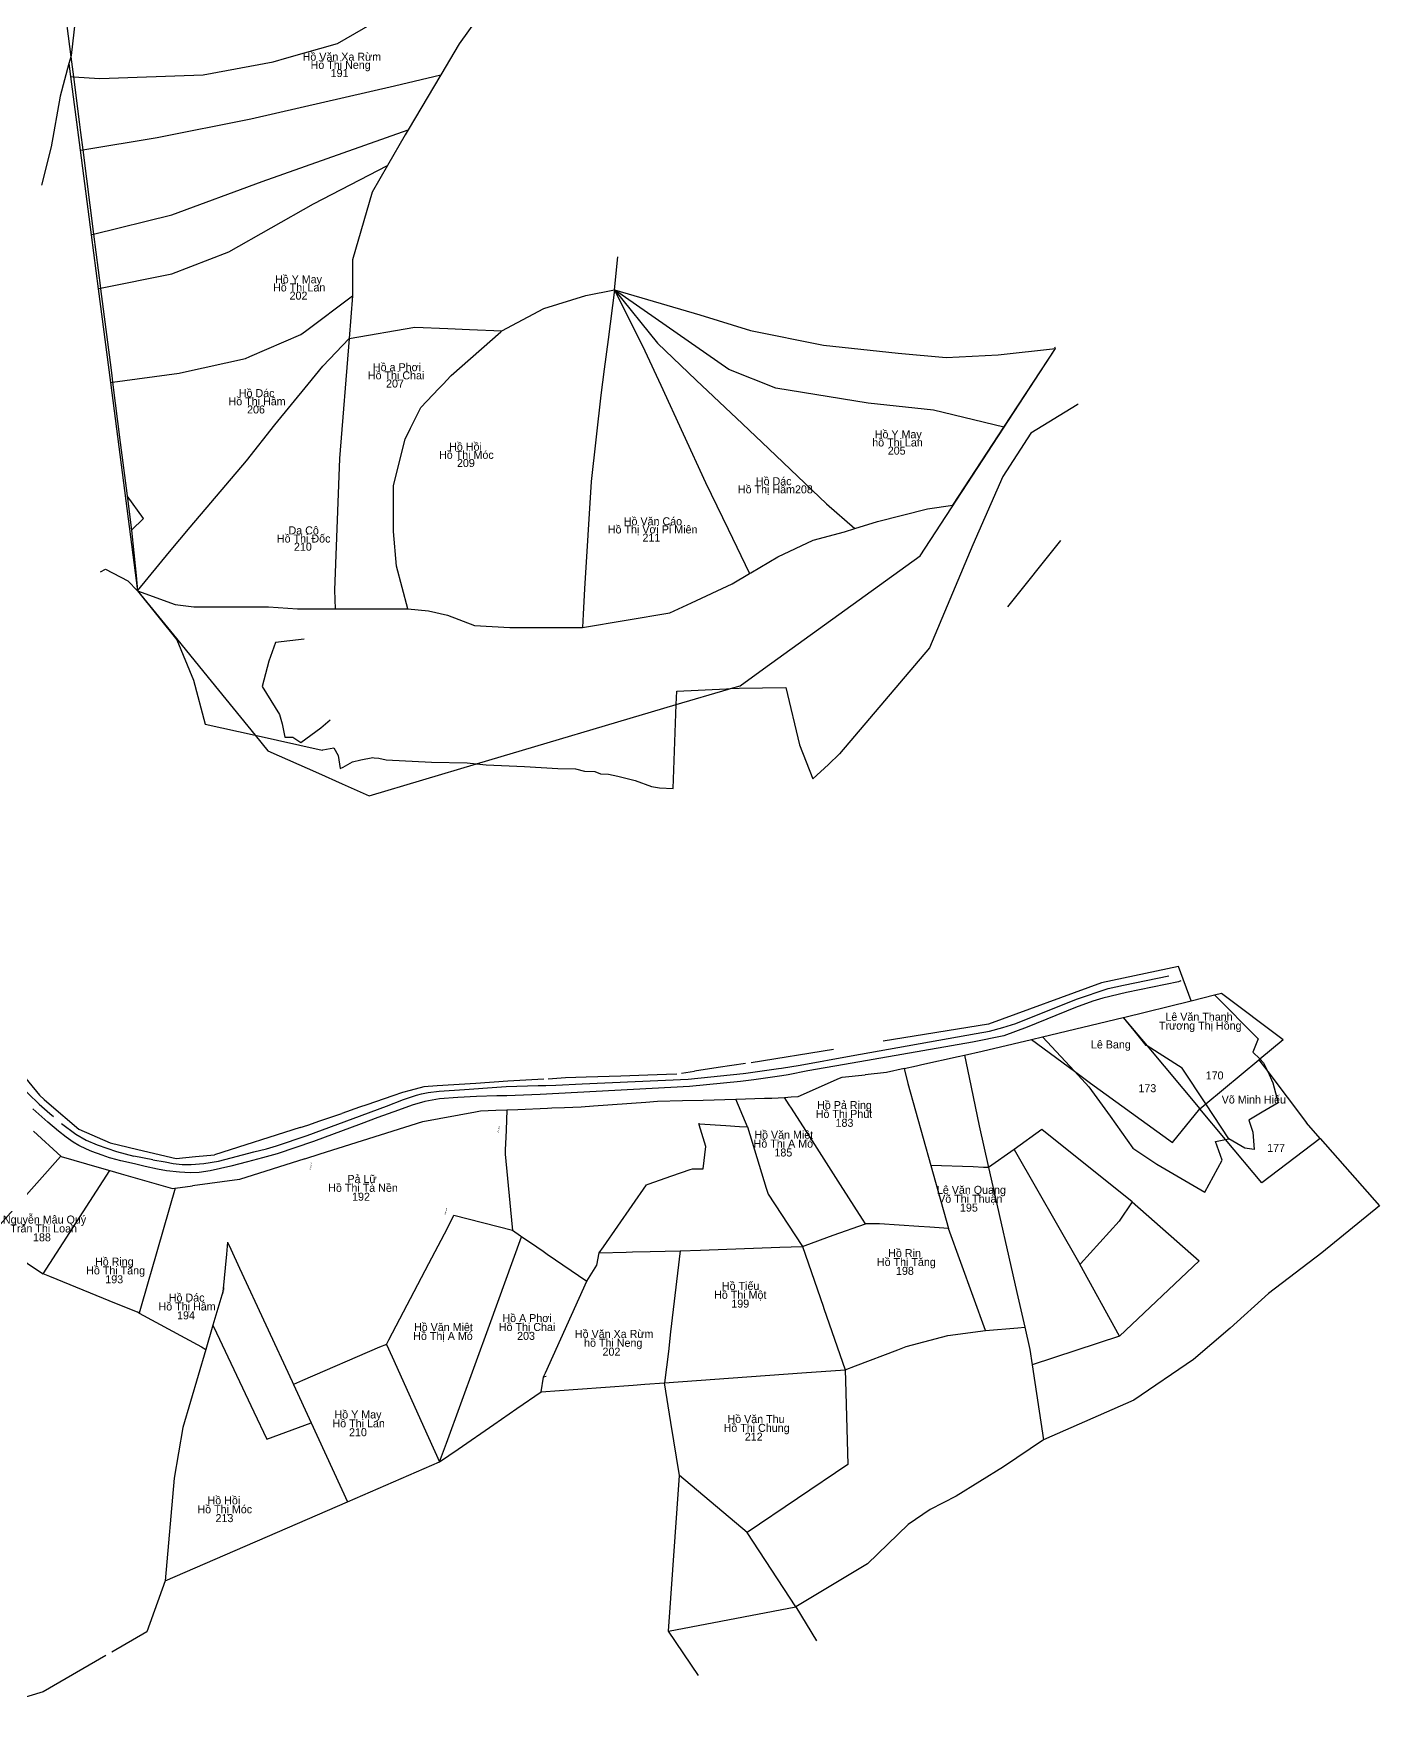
# Model space of a CAD drawing. Extents: x 552636 to 554405, y 1839956 to 1841947.
# Drawn here: x 553395 to 554405, y 1839972 to 1841232 of the extents above; entities that cross this region are included whole.
import ezdxf

# ---------------------------------------------------------------- set-up
doc = ezdxf.new("R2010")
doc.units = 0
for name, color, linetype in [('Level 1', 7, 'Continuous'), ('Level 10', 7, 'Continuous'), ('Level 12', 7, 'Continuous'), ('Level 15', 7, 'Continuous'), ('Level 22', 7, 'Continuous'), ('Level 3', 7, 'Continuous'), ('Level 31', 7, 'Continuous'), ('Level 32', 7, 'Continuous'), ('Level 53', 7, 'Continuous')]:
    doc.layers.add(name, color=color, linetype=linetype)

msp = doc.modelspace()

# ---------------------------------------------------------------- linework, layer by layer
at = {"layer": 'Level 1'}
for p, q in [((554220.95, 1840484.18), (554213.04, 1840493.95)), ((554152.2, 1840479.35), (554176.1, 1840453.7)), ((554230.68, 1840472.57), (554230, 1840473)), ((554292, 1840403), (554274.73, 1840429.15)), ((554289.43, 1840402.49), (554292, 1840403)), ((553777.95, 1840224.49), (553780, 1840225))]:
    msp.add_line(p, q, dxfattribs=at)
for points in [[(553598.53, 1840777.53), (553577, 1840775), (553572, 1840761), (553567, 1840742), (553580, 1840721), (553582, 1840714), (553584, 1840704), (553590, 1840704), (553596, 1840700), (553611, 1840711), (553617.92, 1840717.17)], [(554281.23, 1840510.77), (554314, 1840478), (554310, 1840468), (554315.14, 1840462.86)], [(554274.73, 1840429.15), (554257, 1840456), (554230.68, 1840472.57)], [(554315.14, 1840462.86), (554318, 1840460), (554321.11, 1840453.33)], [(554176.1, 1840453.7), (554187, 1840442), (554203, 1840420), (554220, 1840396), (554238, 1840384), (554274, 1840363), (554287, 1840387), (554282, 1840401), (554289.43, 1840402.49)], [(554321.11, 1840453.33), (554325, 1840445), (554329, 1840430), (554317, 1840423), (554307, 1840417), (554310, 1840408), (554311, 1840395), (554304, 1840396), (554292, 1840403)]]:
    msp.add_lwpolyline(points, dxfattribs=at)
at = {"layer": 'Level 10'}
for p, q in [((553415.86, 1841272.78), (553423.37, 1841214.31)), ((553423.37, 1841214.31), (553425.3, 1841199.26)), ((553425.3, 1841199.26), (553429.65, 1841165.39)), ((553429.65, 1841165.39), (553430.67, 1841157.45)), ((553430.67, 1841157.45), (553432.34, 1841144.47)), ((553432.34, 1841144.47), (553440.46, 1841081.19)), ((553440.46, 1841081.19), (553445.66, 1841040.68)), ((553445.66, 1841040.68), (553445.72, 1841040.2)), ((553445.72, 1841040.2), (553452.8, 1840985)), ((553452.8, 1840985), (553454.06, 1840975.21)), ((553454.06, 1840975.21), (553454.69, 1840970.3)), ((553454.69, 1840970.3), (553460.5, 1840925.01)), ((553460.5, 1840925.01), (553465.64, 1840884.99)), ((553465.64, 1840884.99), (553468.93, 1840859.35)), ((553468.93, 1840859.35), (553472.3, 1840825.28)), ((553943, 1840755.39), (554060.34, 1840840.06)), ((553472.3, 1840825.28), (553473.43, 1840813.86)), ((553473.43, 1840813.86), (553502.66, 1840777.95)), ((553502.66, 1840777.95), (553523.1, 1840752.86)), ((553523.1, 1840752.86), (553561.61, 1840705.54)), ((553877.48, 1840728.48), (553916.62, 1840740.08)), ((553915.15, 1840740.4), (553918.19, 1840740.54)), ((553916.62, 1840740.08), (553918.19, 1840740.54)), ((553727.69, 1840684.09), (553877.48, 1840728.48)), ((553609.18, 1840676.98), (553626.96, 1840669.1)), ((554263.68, 1840506.44), (554281.23, 1840510.77)), ((554281.23, 1840510.77), (554286.58, 1840512.09)), ((554213.04, 1840493.95), (554263.68, 1840506.44)), ((554152.2, 1840479.35), (554212.81, 1840493.89)), ((554212.81, 1840493.89), (554213.04, 1840493.95)), ((554106.89, 1840468.73), (554144.07, 1840477.44)), ((554144.07, 1840477.44), (554152.2, 1840479.35)), ((553933.74, 1840460.04), (553995.35, 1840470.04)), ((554057.64, 1840457.63), (554061.75, 1840458.55)), ((554061.75, 1840458.55), (554088.91, 1840464.68)), ((554088.91, 1840464.68), (554093.58, 1840465.73)), ((554093.58, 1840465.73), (554106.89, 1840468.73)), ((553881.34, 1840452.22), (553891.3, 1840453.7)), ((554048.48, 1840455.56), (554057.64, 1840457.63)), ((553897.67, 1840432), (553922.25, 1840432.68)), ((553922.25, 1840432.68), (553943.69, 1840433.27)), ((553958.75, 1840433.99), (553963.56, 1840434.28)), ((553742.18, 1840424.34), (553750.53, 1840424.68)), ((553750.53, 1840424.68), (553758.59, 1840425.01)), ((553758.59, 1840425.01), (553780.94, 1840425.92)), ((553780.94, 1840425.92), (553784.06, 1840426.05)), ((553784.06, 1840426.05), (553793.57, 1840426.44)), ((553815.54, 1840427.62), (553854.67, 1840430.42)), ((553854.67, 1840430.42), (553863.44, 1840431.05)), ((553863.44, 1840431.05), (553882.1, 1840431.57)), ((553882.1, 1840431.57), (553897.67, 1840432)), ((553595.47, 1840411.33), (553531.1, 1840390.9)), ((554360.51, 1840403.2), (554350.25, 1840414.86)), ((553599.01, 1840388.02), (553610.36, 1840391.59)), ((553444.54, 1840381.47), (553452.55, 1840379.17)), ((553452.55, 1840379.17), (553461.15, 1840376.7)), ((553501.77, 1840365.89), (553514.67, 1840367.63)), ((553760.75, 1840330.25), (553761.52, 1840329.72)), ((553967.11, 1840052.09), (553982.65, 1840026.49))]:
    msp.add_line(p, q, dxfattribs=at)
for points in [[(553445.64, 1840828.13), (553449.46, 1840829.94), (553466.08, 1840821.26), (553473.43, 1840813.86)], [(553473.43, 1840813.86), (553502.94, 1840777.15), (553515.51, 1840746.7), (553524.03, 1840713.84), (553561.61, 1840705.54)], [(553918.19, 1840740.54), (553925.38, 1840742.68), (553943, 1840755.39)], [(553877.48, 1840728.48), (553877.84, 1840738.57), (553915.15, 1840740.4)], [(553918.19, 1840740.54), (553924.63, 1840740.86), (553959.59, 1840741.29), (553969.83, 1840698.36), (553979.98, 1840672.94)], [(553727.69, 1840684.09), (553735.02, 1840683.3), (553763.79, 1840682.2), (553788.62, 1840680.66), (553801.94, 1840680.21), (553808.77, 1840678.67), (553816.37, 1840678.22), (553820.75, 1840676.47), (553826.76, 1840676.25), (553833.74, 1840674.9), (553846.6, 1840671.58), (553858.93, 1840667.17), (553864.93, 1840666.16), (553875.27, 1840665.56), (553877.48, 1840728.48)], [(553561.61, 1840705.54), (553611.87, 1840694.44), (553612.37, 1840694.53)], [(553561.61, 1840705.54), (553571.12, 1840693.86), (553609.18, 1840676.98)], [(553612.37, 1840694.53), (553620.62, 1840695.98), (553623.88, 1840690.35), (553625.42, 1840680.6), (553627.68, 1840681.57), (553634.7, 1840685.49), (553640.89, 1840687.19), (553649.8, 1840688.83), (553650.95, 1840688.7)], [(553650.95, 1840688.7), (553654.44, 1840688.32), (553659.88, 1840687.03), (553693.84, 1840685.28), (553720.7, 1840684.84), (553727.69, 1840684.09)], [(553626.96, 1840669.1), (553647.05, 1840660.19), (553727.69, 1840684.09)], [(554263.68, 1840506.44), (554254.11, 1840532), (554196.47, 1840519.94), (554111.58, 1840488.91), (554032.61, 1840476.09)], [(553371.32, 1840470.47), (553399.85, 1840435.54), (553403.37, 1840432.51), (553407.17, 1840429.24), (553429.4, 1840410.1), (553452.92, 1840399.95), (553466.46, 1840396.73), (553473.75, 1840395), (553502.49, 1840388.16), (553516.8, 1840389.53), (553531.1, 1840390.9)], [(553929.33, 1840459.38), (553908.82, 1840456.32), (553891.3, 1840453.7)], [(553778.14, 1840447.76), (553751.1, 1840446.02), (553727.28, 1840444.49), (553698.21, 1840442.62), (553688.21, 1840441.98), (553677.93, 1840439.19), (553672.09, 1840437.6), (553664.94, 1840435.15), (553645.31, 1840428.42)], [(553781.36, 1840447.96), (553794.53, 1840448.81), (553809.83, 1840449.34), (553835.91, 1840450.24), (553856.29, 1840450.95), (553870.26, 1840451.43), (553877.82, 1840451.69)], [(553963.56, 1840434.28), (553969.03, 1840434.61), (553999.98, 1840448.29)], [(553999.98, 1840448.29), (554002.06, 1840449.21), (554019.19, 1840450.95)], [(554048.48, 1840455.56), (554035.3, 1840452.59), (554019.19, 1840450.95)], [(553943.69, 1840433.27), (553949.18, 1840433.42), (553958.75, 1840433.99)], [(553595.47, 1840411.33), (553601.08, 1840413.25), (553610.28, 1840416.41), (553626.56, 1840421.99)], [(553610.36, 1840391.59), (553687.45, 1840415.86), (553726.81, 1840423.16)], [(553645.31, 1840428.42), (553639.86, 1840426.55), (553626.56, 1840421.99)], [(553726.81, 1840423.16), (553730.62, 1840423.87), (553742.18, 1840424.34)], [(553793.57, 1840426.44), (553806.16, 1840426.95), (553815.54, 1840427.62)], [(553395.28, 1840408.77), (553416.13, 1840389.63), (553444.54, 1840381.47)], [(554360.51, 1840403.2), (554404.9, 1840352.75), (554361.63, 1840317.41), (554321.68, 1840286.99), (554292.9, 1840260.84), (554265.51, 1840237.4), (554220.63, 1840206.9), (554152.87, 1840177.23)], [(553599.01, 1840388.02), (553549.81, 1840372.38), (553514.67, 1840367.63)], [(553461.15, 1840376.7), (553499.75, 1840365.62), (553501.77, 1840365.89)], [(554152.87, 1840177.23), (554123.04, 1840156.95), (554087.36, 1840134.96), (554067.82, 1840124.98), (554051.56, 1840113.68), (554020.82, 1840084.26), (553967.11, 1840052.09)]]:
    msp.add_lwpolyline(points, dxfattribs=at)
at = {"layer": 'Level 12'}
for p, q in [((553421.99, 1841209.11), (553423.25, 1841199.39)), ((553423.25, 1841199.39), (553425.3, 1841199.26)), ((553430.44, 1841144.15), (553432.34, 1841144.47)), ((553438.69, 1841080.75), (553440.46, 1841081.19)), ((553831.21, 1841039.49), (553833.69, 1841064.31)), ((553443.95, 1841040.33), (553445.66, 1841040.68)), ((553706.09, 1841010.47), (553722.49, 1841009.79)), ((553722.49, 1841009.79), (553746.61, 1841008.78)), ((553745.81, 1841008.07), (553746.61, 1841008.78)), ((553702.79, 1840968.98), (553708.19, 1840974.65)), ((553699.41, 1840965.44), (553702.79, 1840968.98)), ((553932.37, 1840826.74), (553933.45, 1840827.38)), ((554220.95, 1840484.18), (554230.68, 1840472.57)), ((554093.58, 1840465.73), (554097.13, 1840448.81)), ((553761.46, 1840329.54), (553761.52, 1840329.72)), ((553839.98, 1840317.96), (553844.62, 1840318.08)), ((553401.48, 1840302.4), (553402.68, 1840301.6)), ((553474.73, 1840272.26), (553473.39, 1840272.81)), ((553987.68, 1840277.43), (553988.29, 1840275.66)), ((554133.8, 1840261.24), (554138.84, 1840261.64)), ((553521.32, 1840246.86), (553524.67, 1840245.03)), ((554144.35, 1840233.35), (554152.87, 1840177.23)), ((553589.31, 1840220.91), (553590.3, 1840218.78)), ((553967.11, 1840052.09), (553930.77, 1840107.84)), ((553871.75, 1840033.63), (553967.11, 1840052.09)), ((553894.15, 1840000.38), (553871.75, 1840033.63))]:
    msp.add_line(p, q, dxfattribs=at)
msp.add_lwpolyline([(553676.32, 1841159.48), (553674.1, 1841155.74), (553661.02, 1841132.83)], dxfattribs=at)
at = {"layer": 'Level 22'}
msp.add_line((553484.88, 1840387.17), (553470.67, 1840389.96), dxfattribs=at)
for points in [[(554132.29, 1840489.45), (554177.7, 1840507.51), (554201.48, 1840515.59), (554212.88, 1840518.16), (554247.07, 1840525.23)], [(554255.87, 1840521.25), (554254.27, 1840520.67), (554215.08, 1840512.69), (554197.56, 1840508.47), (554189.84, 1840506.05), (554176.99, 1840501.45)], [(554176.99, 1840501.45), (554140.69, 1840486.54), (554123.08, 1840480.07), (554099.74, 1840475.43), (554009.46, 1840459.71), (553976.3, 1840453.87), (553961.41, 1840450.96), (553956.79, 1840450.18)], [(553954.09, 1840455.51), (553956.41, 1840455.94), (553970.37, 1840458.24), (554008.77, 1840465.24), (554102.33, 1840481.78), (554112.39, 1840483.72), (554122.34, 1840486.39), (554132.29, 1840489.45)], [(553363.87, 1840474.95), (553367.43, 1840468.47), (553368.6, 1840466.36), (553373.78, 1840458.07), (553374.3, 1840457.28), (553378.95, 1840450.52), (553385.3, 1840443.13), (553391.36, 1840436.91), (553399.6, 1840428.91), (553407.57, 1840421.89), (553410.32, 1840419.54)], [(553484.88, 1840387.17), (553494.26, 1840385.56), (553500.16, 1840384.51), (553506.86, 1840383.75), (553513.72, 1840383.7), (553523.24, 1840384.47), (553534.22, 1840386.26), (553543.77, 1840388.57), (553560.66, 1840393.03), (553570.14, 1840395.38), (553577.68, 1840397.66), (553600.71, 1840405.35), (553635.07, 1840418.14), (553660.12, 1840427.48), (553672.87, 1840432.3), (553682.62, 1840435.72), (553686.36, 1840436.71), (553691.49, 1840437.63), (553699.59, 1840438.67), (553718.74, 1840439.82), (553742.91, 1840441.57), (553749.81, 1840442.14), (553773.97, 1840443.01), (553779.73, 1840442.93), (553787.12, 1840443.16), (553807.02, 1840444.07), (553886.42, 1840447.71)], [(553886.42, 1840447.71), (553927.8, 1840451.94), (553929.56, 1840452.17), (553954.09, 1840455.51)], [(553956.79, 1840450.18), (553935.72, 1840447.03), (553925.57, 1840445.85), (553887.51, 1840442.1)], [(553887.51, 1840442.1), (553775.32, 1840436.02), (553750.43, 1840435.25), (553742.9, 1840435.11), (553727.67, 1840434.54), (553713.62, 1840433.87), (553699.85, 1840432.92), (553694.44, 1840431.94), (553688.97, 1840430.86), (553679.33, 1840428.18), (553669.17, 1840424.51), (553653.58, 1840418.8), (553641.18, 1840414.14), (553605.49, 1840400.9), (553578.07, 1840391.6), (553567.2, 1840388.68), (553555.88, 1840385.54), (553543.41, 1840382.39), (553527.94, 1840378.88), (553519.7, 1840377.67), (553512.93, 1840377.43), (553504.91, 1840377.85), (553495.15, 1840378.98), (553488.45, 1840380.16), (553479.23, 1840382.16), (553471.2, 1840384.03), (553460.9, 1840386.47), (553453.46, 1840388.46), (553452.39, 1840388.71), (553446.81, 1840390.58), (553439.22, 1840393.42), (553435.09, 1840395.23), (553429.47, 1840397.86), (553425.19, 1840400.5), (553420.01, 1840404.03), (553414.06, 1840408.59), (553406.09, 1840415.28), (553399.29, 1840421.43), (553394.96, 1840425.42)], [(553416.41, 1840414.36), (553427.03, 1840406.36), (553434.92, 1840401.83), (553443.18, 1840398.48), (553457.74, 1840393.51), (553470.67, 1840389.96)]]:
    msp.add_lwpolyline(points, dxfattribs=at)
at = {"layer": 'Level 3'}
for p, q in [((554286.58, 1840512.09), (554332.68, 1840477.48)), ((554212.81, 1840493.89), (554220.95, 1840484.18)), ((554230, 1840473), (554220.95, 1840484.18)), ((554144.07, 1840477.44), (554176.1, 1840453.7)), ((554230.68, 1840472.57), (554270.23, 1840425.39)), ((554315.14, 1840462.86), (554332.68, 1840477.48)), ((554274.73, 1840429.15), (554314.38, 1840462.22)), ((554314.38, 1840462.22), (554315.14, 1840462.86)), ((554314.38, 1840462.22), (554321.11, 1840453.33)), ((554321.11, 1840453.33), (554350.25, 1840414.86)), ((553929.43, 1840415.45), (553922.25, 1840432.68)), ((553962.29, 1840428.48), (553958.75, 1840433.99)), ((553750.53, 1840424.68), (553749.85, 1840409.33)), ((554270.23, 1840425.39), (554274.73, 1840429.15)), ((554289.43, 1840402.49), (554270.23, 1840425.39)), ((553749.85, 1840409.33), (553749.39, 1840399.09)), ((553894.85, 1840414.27), (553914.74, 1840412.9)), ((553914.74, 1840412.9), (553925, 1840412.2)), ((553925, 1840412.2), (553930.95, 1840411.79)), ((553930.95, 1840411.79), (553929.43, 1840415.45)), ((553930.95, 1840411.79), (553945.05, 1840365.95)), ((553749.39, 1840399.09), (553749.2, 1840394.86)), ((554000.72, 1840368.39), (553981.41, 1840398.59)), ((554130.94, 1840394.99), (554111.79, 1840381.36)), ((554130.94, 1840394.99), (554180.25, 1840309.01)), ((553361.64, 1840329.02), (553415.69, 1840389.76)), ((553749.24, 1840391.45), (553754.44, 1840336.56)), ((554068.34, 1840383.02), (554081.61, 1840335.7)), ((554100.25, 1840381.8), (554068.34, 1840383.02)), ((553402.68, 1840301.6), (553452.55, 1840379.17)), ((553856.46, 1840368.85), (553874.21, 1840375.1)), ((553874.21, 1840375.1), (553887.99, 1840379.95)), ((554108.05, 1840381.5), (554100.25, 1840381.8)), ((554111.79, 1840381.36), (554108.05, 1840381.5)), ((554111.79, 1840381.36), (554113.75, 1840372.7)), ((554113.75, 1840372.7), (554132.97, 1840287.6)), ((553501.77, 1840365.89), (553483.74, 1840303.46)), ((554017.14, 1840342.71), (554000.72, 1840368.39)), ((553710.61, 1840345.61), (553754.64, 1840334.46)), ((553754.44, 1840336.56), (553754.64, 1840334.46)), ((553754.64, 1840334.46), (553760.75, 1840330.25)), ((553995.26, 1840330.57), (554019.37, 1840339.23)), ((554019.37, 1840339.23), (554017.14, 1840342.71)), ((554067.72, 1840336.66), (554059.45, 1840337.23)), ((554081.61, 1840335.7), (554067.72, 1840336.66)), ((554109.54, 1840259.3), (554081.61, 1840335.7)), ((553361.64, 1840329.02), (553401.48, 1840302.4)), ((553540.94, 1840325.53), (553543.46, 1840320.08)), ((553543.46, 1840320.08), (553550.01, 1840305.92)), ((553737.32, 1840263.23), (553761.46, 1840329.54)), ((553761.52, 1840329.72), (553772.81, 1840321.95)), ((553772.81, 1840321.95), (553777.71, 1840318.58)), ((553819.78, 1840317.45), (553822.96, 1840322.02)), ((553880.4, 1840318.98), (553895.64, 1840319.53)), ((553895.64, 1840319.53), (553955.06, 1840321.65)), ((553955.06, 1840321.65), (553972.12, 1840322.26)), ((553966.52, 1840330.81), (553972.12, 1840322.26)), ((553972.12, 1840322.26), (553974.19, 1840323)), ((553972.12, 1840322.26), (553987.68, 1840277.43)), ((553974.19, 1840323), (553995.26, 1840330.57)), ((553661.98, 1840252.31), (553691.98, 1840309.32)), ((553777.71, 1840318.58), (553780.72, 1840316.5)), ((553780.72, 1840316.5), (553810.36, 1840296.1)), ((553819.78, 1840317.45), (553839.98, 1840317.96)), ((553844.62, 1840318.08), (553857.9, 1840318.41)), ((553857.9, 1840318.41), (553880.4, 1840318.98)), ((553880.4, 1840318.98), (553873.27, 1840258.18)), ((554209.83, 1840254.88), (554180.25, 1840309.01)), ((553407.58, 1840299.6), (553402.68, 1840301.6)), ((553457.69, 1840279.2), (553407.58, 1840299.6)), ((553481.97, 1840297.34), (553474.73, 1840272.26)), ((553483.74, 1840303.46), (553481.97, 1840297.34)), ((553550.01, 1840305.92), (553589.31, 1840220.91)), ((553779.3, 1840227.46), (553810.36, 1840296.1)), ((554132.97, 1840287.6), (554138.84, 1840261.64)), ((553473.39, 1840272.81), (553457.69, 1840279.2)), ((553474.73, 1840272.26), (553521.32, 1840246.86)), ((553988.29, 1840275.66), (554004.23, 1840229.74)), ((553529.99, 1840263.15), (553532.64, 1840257.55)), ((553532.64, 1840257.55), (553560.75, 1840198.11)), ((553705.06, 1840174.59), (553737.32, 1840263.23)), ((553873.27, 1840258.18), (553871.56, 1840243.53)), ((554109.54, 1840259.3), (554133.8, 1840261.24)), ((553655.02, 1840246.58), (553597.15, 1840221.72)), ((553660.11, 1840248.77), (553655.02, 1840246.58)), ((553660.11, 1840248.77), (553661.98, 1840252.31)), ((553660.11, 1840248.77), (553664.34, 1840239.43)), ((554011.94, 1840232.68), (554043.59, 1840244.72)), ((554209.83, 1840254.88), (554144.35, 1840233.35)), ((553664.34, 1840239.43), (553691.73, 1840178.89)), ((553871.56, 1840243.53), (553868.79, 1840219.92)), ((554004.23, 1840229.74), (554011.94, 1840232.68)), ((553597.15, 1840221.72), (553590.3, 1840218.78)), ((553590.3, 1840218.78), (553603.63, 1840189.96)), ((553777.95, 1840224.49), (553779.3, 1840227.46)), ((553845.21, 1840218.21), (553853.85, 1840218.84)), ((553853.85, 1840218.84), (553868.79, 1840219.92)), ((553868.79, 1840219.92), (553906.34, 1840222.64)), ((553873.53, 1840190.13), (553868.79, 1840219.92)), ((553906.34, 1840222.64), (553971.77, 1840227.39)), ((553971.77, 1840227.39), (554004.23, 1840229.74)), ((554004.23, 1840229.74), (554004.45, 1840221.36)), ((553757.97, 1840200.68), (553776.1, 1840213.2)), ((553776.1, 1840213.2), (553803.79, 1840215.21)), ((553803.79, 1840215.21), (553845.21, 1840218.21)), ((553740.78, 1840188.81), (553757.97, 1840200.68)), ((553603.63, 1840189.96), (553631.01, 1840130.74)), ((553714.01, 1840170.33), (553740.78, 1840188.81)), ((553879.85, 1840150.42), (553873.53, 1840190.13)), ((553691.73, 1840178.89), (553699.99, 1840160.65)), ((553699.99, 1840160.65), (553705.06, 1840174.59)), ((553699.99, 1840160.65), (553714.01, 1840170.33)), ((553631.01, 1840130.74), (553699.99, 1840160.65)), ((553871.75, 1840033.63), (553879.85, 1840150.42)), ((553930.77, 1840107.84), (553879.85, 1840150.42)), ((553494.23, 1840071.44), (553631.01, 1840130.74))]:
    msp.add_line(p, q, dxfattribs=at)
for points in [[(554048.48, 1840455.56), (554051.11, 1840444.44), (554068.34, 1840383.02)], [(554097.13, 1840448.81), (554104.73, 1840412.61), (554111.79, 1840381.36)], [(554176.1, 1840453.7), (554188.2, 1840444.73), (554249.75, 1840400.27), (554270.23, 1840425.39)], [(553981.41, 1840398.59), (553964.03, 1840425.77), (553962.29, 1840428.48)], [(553887.99, 1840379.95), (553889.61, 1840380.52), (553897.69, 1840380.38), (553899.63, 1840397.12), (553894.69, 1840413.46)], [(553894.69, 1840413.46), (553894.44, 1840414.3), (553894.85, 1840414.27)], [(554219.53, 1840355.73), (554151.71, 1840409.78), (554130.94, 1840394.99)], [(553749.2, 1840394.86), (553749.11, 1840392.83), (553749.24, 1840391.45)], [(554360.51, 1840403.2), (554316.73, 1840369.91), (554289.43, 1840402.49)], [(553822.96, 1840322.02), (553855.16, 1840368.39), (553856.46, 1840368.85)], [(553945.05, 1840365.95), (553946.43, 1840361.46), (553966.52, 1840330.81)], [(553691.98, 1840309.32), (553705.93, 1840335.83), (553710.61, 1840345.61)], [(554219.53, 1840355.73), (554209.61, 1840341.12), (554180.7, 1840309.21), (554180.25, 1840309.01)], [(554219.53, 1840355.73), (554269.81, 1840311.51), (554209.83, 1840254.88)], [(554059.45, 1840337.23), (554030.04, 1840339.26), (554019.37, 1840339.23)], [(553810.36, 1840296.1), (553817.82, 1840308.2), (553819.78, 1840317.45)], [(554043.59, 1840244.72), (554049.82, 1840247.09), (554081.28, 1840255.44), (554109.54, 1840259.3)], [(554138.84, 1840261.64), (554142.59, 1840245.04), (554144.35, 1840233.35)], [(553776.1, 1840213.2), (553777.85, 1840224.27), (553777.95, 1840224.49)], [(554004.45, 1840221.36), (554006.11, 1840158.79), (553930.77, 1840107.84)], [(553560.75, 1840198.11), (553570.36, 1840177.79), (553603.63, 1840189.96)]]:
    msp.add_lwpolyline(points, dxfattribs=at)
at = {"layer": 'Level 31'}
msp.add_line((553423.37, 1841214.31), (553421.99, 1841209.11), dxfattribs=at)
for points in [[(553407.62, 1841319.47), (553416.1, 1841300), (553425.22, 1841275.3), (553427.71, 1841250.26), (553423.61, 1841215.23), (553423.37, 1841214.31)], [(553421.99, 1841209.11), (553415.5, 1841184.59), (553408.71, 1841146.78), (553401.39, 1841118)], [(554178.91, 1840953.76), (554178.19, 1840953.28), (554143.36, 1840931.96), (554122.56, 1840899.59), (554099.93, 1840848.26), (554067.34, 1840770.95), (554000, 1840691.66), (553991.58, 1840683.55), (553979.98, 1840672.94)]]:
    msp.add_lwpolyline(points, dxfattribs=at)
at = {"layer": 'Level 32'}
for p, q in [((553423.25, 1841199.39), (553430.44, 1841144.15)), ((553700.8, 1841200.73), (553676.32, 1841159.48)), ((553430.44, 1841144.15), (553438.69, 1841080.75)), ((553438.69, 1841080.75), (553443.95, 1841040.33)), ((553443.95, 1841040.33), (553453.1, 1840970.09)), ((553831.21, 1841039.49), (553826.35, 1841002.15)), ((553599.44, 1841008.61), (553634.67, 1841034.94)), ((553634.67, 1841034.94), (553632.08, 1841002.88)), ((553826.35, 1841002.15), (553823.47, 1840980.09)), ((554060.34, 1840840.06), (554161.9, 1840995.54)), ((554123.21, 1840936.5), (554161.9, 1840995.54)), ((554161.9, 1840995.54), (554161.47, 1840996.53)), ((553453.1, 1840970.09), (553454.69, 1840970.3)), ((553453.1, 1840970.09), (553473.43, 1840813.86)), ((553892.5, 1840971.87), (553927.24, 1840938.91)), ((553478, 1840868), (553465.64, 1840884.99)), ((553468.93, 1840859.35), (553478, 1840868)), ((553916.32, 1840860.05), (553932.37, 1840826.74)), ((553473.43, 1840813.86), (553497.5, 1840842.92)), ((553519.19, 1840801.9), (553569.83, 1840801.9)), ((553621.74, 1840800.34), (553676.16, 1840800.34)), ((553807.63, 1840796.26), (553807.13, 1840786.3))]:
    msp.add_line(p, q, dxfattribs=at)
for points in [[(553585.45, 1841213.39), (553623.44, 1841224.25), (553669.03, 1841250.51), (553704.94, 1841280.91), (553727.93, 1841308.52)], [(553727.93, 1841308.52), (553732.95, 1841294.72), (553734.99, 1841281.8), (553734.99, 1841267.51), (553732.95, 1841251.19), (553727.51, 1841241.67), (553714.6, 1841223.99), (553700.8, 1841200.73)], [(553473.03, 1841198.98), (553522.61, 1841200.76), (553575.1, 1841210.43), (553585.45, 1841213.39)], [(553425.3, 1841199.26), (553445.26, 1841197.99), (553473.03, 1841198.98)], [(553432.34, 1841144.47), (553488.08, 1841153.77), (553558.52, 1841167.59), (553666.26, 1841192.47), (553700.8, 1841200.73)], [(553440.46, 1841081.19), (553499.13, 1841095.73), (553566.81, 1841120.6), (553676.32, 1841159.48)], [(553445.66, 1841040.68), (553499.13, 1841051.5), (553541.95, 1841068.09), (553605.49, 1841104.02), (553661.02, 1841132.83)], [(553661.02, 1841132.83), (553649.46, 1841112.6), (553634.67, 1841062.06), (553634.67, 1841034.94)], [(553746.61, 1841008.78), (553778.07, 1841025.6), (553809.78, 1841035.23), (553831.21, 1841039.49)], [(553831.21, 1841039.49), (553853.98, 1840993.63), (553865.84, 1840967.92)], [(554123.21, 1840936.5), (554070.34, 1840949.16), (554021.53, 1840954.45), (553952.15, 1840965.63), (553916.87, 1840979.75), (553831.21, 1841039.49)], [(553831.21, 1841039.49), (553895.23, 1841020.76), (553933.07, 1841009.01), (553987.87, 1840997.91), (554043.98, 1840992.04), (554079.86, 1840988.77), (554119, 1840990.73), (554161.9, 1840995.54)], [(553831.21, 1841039.49), (553863.32, 1840999.56), (553892.5, 1840971.87)], [(553557.77, 1840989.4), (553595.82, 1841005.9), (553599.44, 1841008.61)], [(553601.3, 1840968.8), (553612.29, 1840982.25), (553632.08, 1841002.88)], [(553632.08, 1841002.88), (553624.82, 1840912.91), (553621.12, 1840814.3), (553621.74, 1840800.34)], [(553632.08, 1841002.88), (553681.49, 1841011.5), (553706.09, 1841010.47)], [(553708.19, 1840974.65), (553708.72, 1840975.2), (553745.81, 1841008.07)], [(553508.01, 1840977.63), (553554.38, 1840987.93), (553557.77, 1840989.4)], [(553454.69, 1840970.3), (553504.65, 1840976.88), (553508.01, 1840977.63)], [(553823.47, 1840980.09), (553820.93, 1840960.55), (553813.73, 1840895.7), (553808.58, 1840815.4), (553807.63, 1840796.26)], [(553497.5, 1840842.92), (553512.97, 1840861.6), (553555.06, 1840911.28), (553576.35, 1840938.25), (553601.3, 1840968.8)], [(553678.16, 1840935.71), (553685.98, 1840951.36), (553699.41, 1840965.44)], [(553865.84, 1840967.92), (553899.48, 1840894.99), (553916.32, 1840860.05)], [(553927.24, 1840938.91), (553946.86, 1840920.29), (553990.07, 1840878.97), (554011.33, 1840860.48)], [(554011.33, 1840860.48), (554028.52, 1840865.86), (554065.94, 1840875.22), (554084.97, 1840878.15), (554123.21, 1840936.5)], [(553676.16, 1840800.34), (553667.57, 1840832.18), (553665.4, 1840858.18), (553665.4, 1840892.85), (553674.07, 1840927.52), (553678.16, 1840935.71)], [(553933.45, 1840827.38), (553953.68, 1840839.34), (553980.19, 1840851.82), (554003.57, 1840858.06), (554011.33, 1840860.48)], [(553888.81, 1840804.78), (553919.38, 1840819.06), (553932.37, 1840826.74)], [(553473.43, 1840813.86), (553501.55, 1840803.46), (553515.58, 1840801.9), (553519.19, 1840801.9)], [(553569.83, 1840801.9), (553571.71, 1840801.9), (553593.53, 1840800.34), (553621.74, 1840800.34)], [(553676.16, 1840800.34), (553691.76, 1840798.78), (553705.79, 1840795.66), (553726.06, 1840787.86), (553752.56, 1840786.3), (553807.13, 1840786.3)], [(553807.13, 1840786.3), (553872.61, 1840797.22), (553888.81, 1840804.78)]]:
    msp.add_lwpolyline(points, dxfattribs=at)
at = {"layer": 'Level 53'}
for p, q in [((554126.25, 1840801.68), (554165.97, 1840851.41)), ((553540.94, 1840325.53), (553540.06, 1840316.4)), ((553529.99, 1840263.15), (553524.67, 1840245.03))]:
    msp.add_line(p, q, dxfattribs=at)
for points in [[(553540.06, 1840316.4), (553537.33, 1840288.13), (553529.99, 1840263.15)], [(553524.67, 1840245.03), (553507.46, 1840186.47), (553500.87, 1840148.56), (553494.23, 1840071.44)], [(553494.23, 1840071.44), (553480.35, 1840033.25), (553454.12, 1840018.05)], [(553449.55, 1840015.41), (553402.61, 1839988.21), (553351.98, 1839973.08), (553343.51, 1839972.08)]]:
    msp.add_lwpolyline(points, dxfattribs=at)

# ---------------------------------------------------------------- texts
at = {"layer": 'Level 15'}
for p in [(553744.25, 1840407.19), (553603.43, 1840379.61), (553704.68, 1840345.79), (553537.86, 1840286.03)]:
    msp.add_text('Khe suối', height=1, rotation=80, dxfattribs=at).set_placement(p)
at = {"layer": 'Level 3'}
for s, p in [('Lê Văn Thanh', (554244.38, 1840491.45)), ('Trương Thị Hồng', (554239.56, 1840484.79)), ('Lê Bang', (554188.52, 1840470.68)), ('170', (554274.61, 1840447.43)), ('173', (554224.14, 1840437.86)), ('Võ Minh Hiếu', (554286.61, 1840429.37)), ('Hồ Thị Phút', (553982.1, 1840418.57)), ('Hồ Pả Ring', (553983.16, 1840425.23)), ('Hồ Văn Miệt', (553936.06, 1840402.98)), (' 183', (553994.72, 1840411.91)), ('Hồ Thị A Mó', (553935.52, 1840396.32)), ('185', (553951.14, 1840389.66)), ('177', (554320.7, 1840393.12)), ('Hồ Thị Tà Nền', (553616.48, 1840363.16)), ('Pả Lữ', (553630.86, 1840369.82)), ('192', (553634.34, 1840356.5)), ('Lê Văn Quang', (554073, 1840361.64)), ('Võ Thị Thuận', (554073.94, 1840354.98)), ('Nguyễn Mậu Quý', (553372.46, 1840339.38)), ('195', (554090.32, 1840348.32)), ('Trần Thị Loan', (553378.06, 1840332.72)), ('188', (553395.02, 1840326.06)), ('Hồ Rin', (554036.48, 1840314.23)), ('Hồ Thị Tăng', (553434.9, 1840301.22)), ('Hồ Ring', (553441.51, 1840307.88)), ('Hồ Thị Tăng', (554028.01, 1840307.57)), ('198', (554042.3, 1840300.91)), ('193', (553449.24, 1840294.56)), ('Hồ Tiếu', (553911.74, 1840289.63)), ('Hồ Dác', (553496.9, 1840280.86)), ('Hồ Thị Một', (553905.88, 1840282.97)), ('199', (553918.81, 1840276.31)), ('Hồ Thị Hâm', (553489.18, 1840274.2)), ('194', (553503.07, 1840267.54)), ('Hồ A Phơi', (553747.13, 1840265.47)), ('Hồ Thị A Mó', (553680.24, 1840252.09)), ('Hồ Văn Miệt', (553680.78, 1840258.75)), ('Hồ Thị Chai', (553744.43, 1840258.81)), ('203', (553758.13, 1840252.15)), ('Hồ Văn Xa Rừm', (553801.49, 1840253.63)), ('hồ Thị Neng', (553808.36, 1840246.97)), ('202', (553822.19, 1840240.31)), ('Hồ Thị Lan', (553619.67, 1840186.57)), ('Hồ Y May', (553621.17, 1840193.23)), ('Hồ Văn Thu', (553915.9, 1840189.84)), ('210', (553632.07, 1840179.91)), ('Hồ Thị Chung', (553913.03, 1840183.18)), ('212', (553928.89, 1840176.57)), ('Hồ Hồi', (553525.95, 1840128.82)), ('Hồ Thị Móc', (553518.34, 1840122.16)), ('213', (553531.92, 1840115.5))]:
    msp.add_text(s, height=6, dxfattribs=at).set_placement(p)
at = {"layer": 'Level 32'}
for s, p in [('Hồ Văn Xa Rừm', (553597.25, 1841211.29)), ('Hồ Thị Neng', (553603.25, 1841205.16)), ('191', (553618.27, 1841199.03)), ('Hồ Y May', (553576.54, 1841044.4)), ('Hồ Thị Lan', (553575.04, 1841038.27)), ('202', (553587.46, 1841032.14)), ('Hồ Thị Chai', (553646.2, 1840972.35)), ('Hồ a Phơi', (553649.98, 1840978.48)), ('Hồ Dác', (553549.4, 1840959.03)), ('207', (553659.85, 1840966.22)), ('Hồ Thị Hâm', (553541.68, 1840952.9)), ('206', (553555.59, 1840946.77)), ('Hồ Hồi', (553707.16, 1840918.88)), ('hồ Thị Lan', (554024.49, 1840922.03)), (' Hồ Y May', (554024.13, 1840928.16)), ('Hồ Thị Móc', (553699.55, 1840912.75)), ('209', (553713.02, 1840906.62)), ('205', (554036.14, 1840915.9)), ('Hồ Dác', (553937.22, 1840893.01)), ('Hồ Thị Hâm208', (553923.75, 1840886.88)), ('Da Cô', (553586.68, 1840856.13)), ('Hồ Thị Vơi Pỉ Miên', (553826.16, 1840856.82)), ('Hồ Văn Cáo', (553838.16, 1840862.95)), ('Hồ Thị Đốc', (553577.98, 1840850)), ('210', (553590.74, 1840843.87)), ('211', (553852.16, 1840850.69))]:
    msp.add_text(s, height=6, dxfattribs=at).set_placement(p)

doc.saveas('drawing.dxf')
